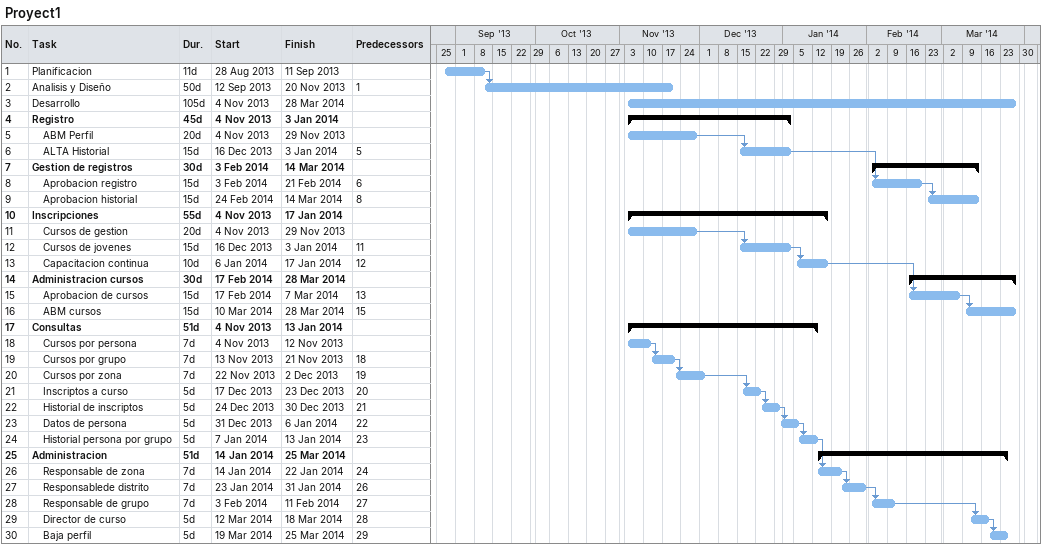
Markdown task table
Proyect1

| ID | Level | Task | Duration | Start | Finish | Predecessors |
|---|---|---|---|---|---|---|
| 1 | 1 | Planificacion | 11d | 2013-08-28 | 2013-09-11 |  |
| 2 | 1 | Analisis y Diseño | 50d | 2013-09-12 | 2013-11-20 | 1 |
| 3 | 1 | Desarrollo | 105d | 2013-11-04 | 2014-03-28 |  |
| 4 | 1 | **Registro** | 45d | 2013-11-04 | 2014-01-03 |  |
| 5 | 2 | ABM Perfil | 20d | 2013-11-04 | 2013-11-29 |  |
| 6 | 2 | ALTA Historial | 15d | 2013-12-16 | 2014-01-03 | 5 |
| 7 | 1 | **Gestion de registros** | 30d | 2014-02-03 | 2014-03-14 |  |
| 8 | 2 | Aprobacion registro | 15d | 2014-02-03 | 2014-02-21 | 6 |
| 9 | 2 | Aprobacion historial | 15d | 2014-02-24 | 2014-03-14 | 8 |
| 10 | 1 | **Inscripciones** | 55d | 2013-11-04 | 2014-01-17 |  |
| 11 | 2 | Cursos de gestion | 20d | 2013-11-04 | 2013-11-29 |  |
| 12 | 2 | Cursos de jovenes | 15d | 2013-12-16 | 2014-01-03 | 11 |
| 13 | 2 | Capacitacion continua | 10d | 2014-01-06 | 2014-01-17 | 12 |
| 14 | 1 | **Administracion cursos** | 30d | 2014-02-17 | 2014-03-28 |  |
| 15 | 2 | Aprobacion de cursos | 15d | 2014-02-17 | 2014-03-07 | 13 |
| 16 | 2 | ABM cursos | 15d | 2014-03-10 | 2014-03-28 | 15 |
| 17 | 1 | **Consultas** | 51d | 2013-11-04 | 2014-01-13 |  |
| 18 | 2 | Cursos por persona | 7d | 2013-11-04 | 2013-11-12 |  |
| 19 | 2 | Cursos por grupo | 7d | 2013-11-13 | 2013-11-21 | 18 |
| 20 | 2 | Cursos por zona | 7d | 2013-11-22 | 2013-12-02 | 19 |
| 21 | 2 | Inscriptos a curso | 5d | 2013-12-17 | 2013-12-23 | 20 |
| 22 | 2 | Historial de inscriptos | 5d | 2013-12-24 | 2013-12-30 | 21 |
| 23 | 2 | Datos de persona | 5d | 2013-12-31 | 2014-01-06 | 22 |
| 24 | 2 | Historial persona por grupo | 5d | 2014-01-07 | 2014-01-13 | 23 |
| 25 | 1 | **Administracion** | 51d | 2014-01-14 | 2014-03-25 |  |
| 26 | 2 | Responsable de zona | 7d | 2014-01-14 | 2014-01-22 | 24 |
| 27 | 2 | Responsablede distrito | 7d | 2014-01-23 | 2014-01-31 | 26 |
| 28 | 2 | Responsable de grupo | 7d | 2014-02-03 | 2014-02-11 | 27 |
| 29 | 2 | Director de curso | 5d | 2014-03-12 | 2014-03-18 | 28 |
| 30 | 2 | Baja perfil | 5d | 2014-03-19 | 2014-03-25 | 29 |
